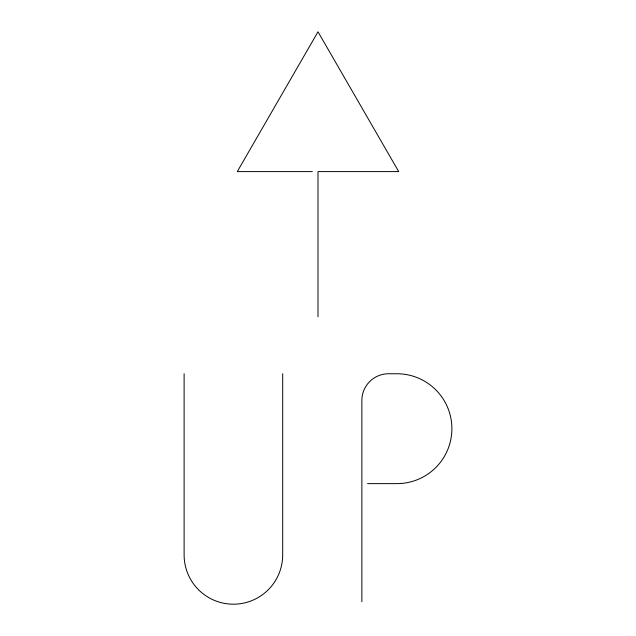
<?xml version="1.0" encoding="UTF-8"?>
<svg xmlns="http://www.w3.org/2000/svg" width="636" height="636" viewBox="0 0 636 636"><rect width="100%" height="100%" fill="white"/><g stroke="black" fill="none" stroke-linecap="round" stroke-linejoin="round"><path stroke-width="0.95" d="M312.3 171.593L237.292 171.593L318 31.8L398.708 171.593L318 171.593L318 316.76M367.568 483.63L396.951 483.63A54.934 54.934 0 0 0 451.886 428.688A54.934 54.934 0 0 0 396.951 373.753L388.588 373.753A26.712 26.712 0 0 0 361.868 400.473L361.868 601.728M282.686 373.753L282.686 554.91A49.29 49.29 0 0 1 233.404 604.2A49.29 49.29 0 0 1 184.114 554.91L184.114 373.753"/></g></svg>
